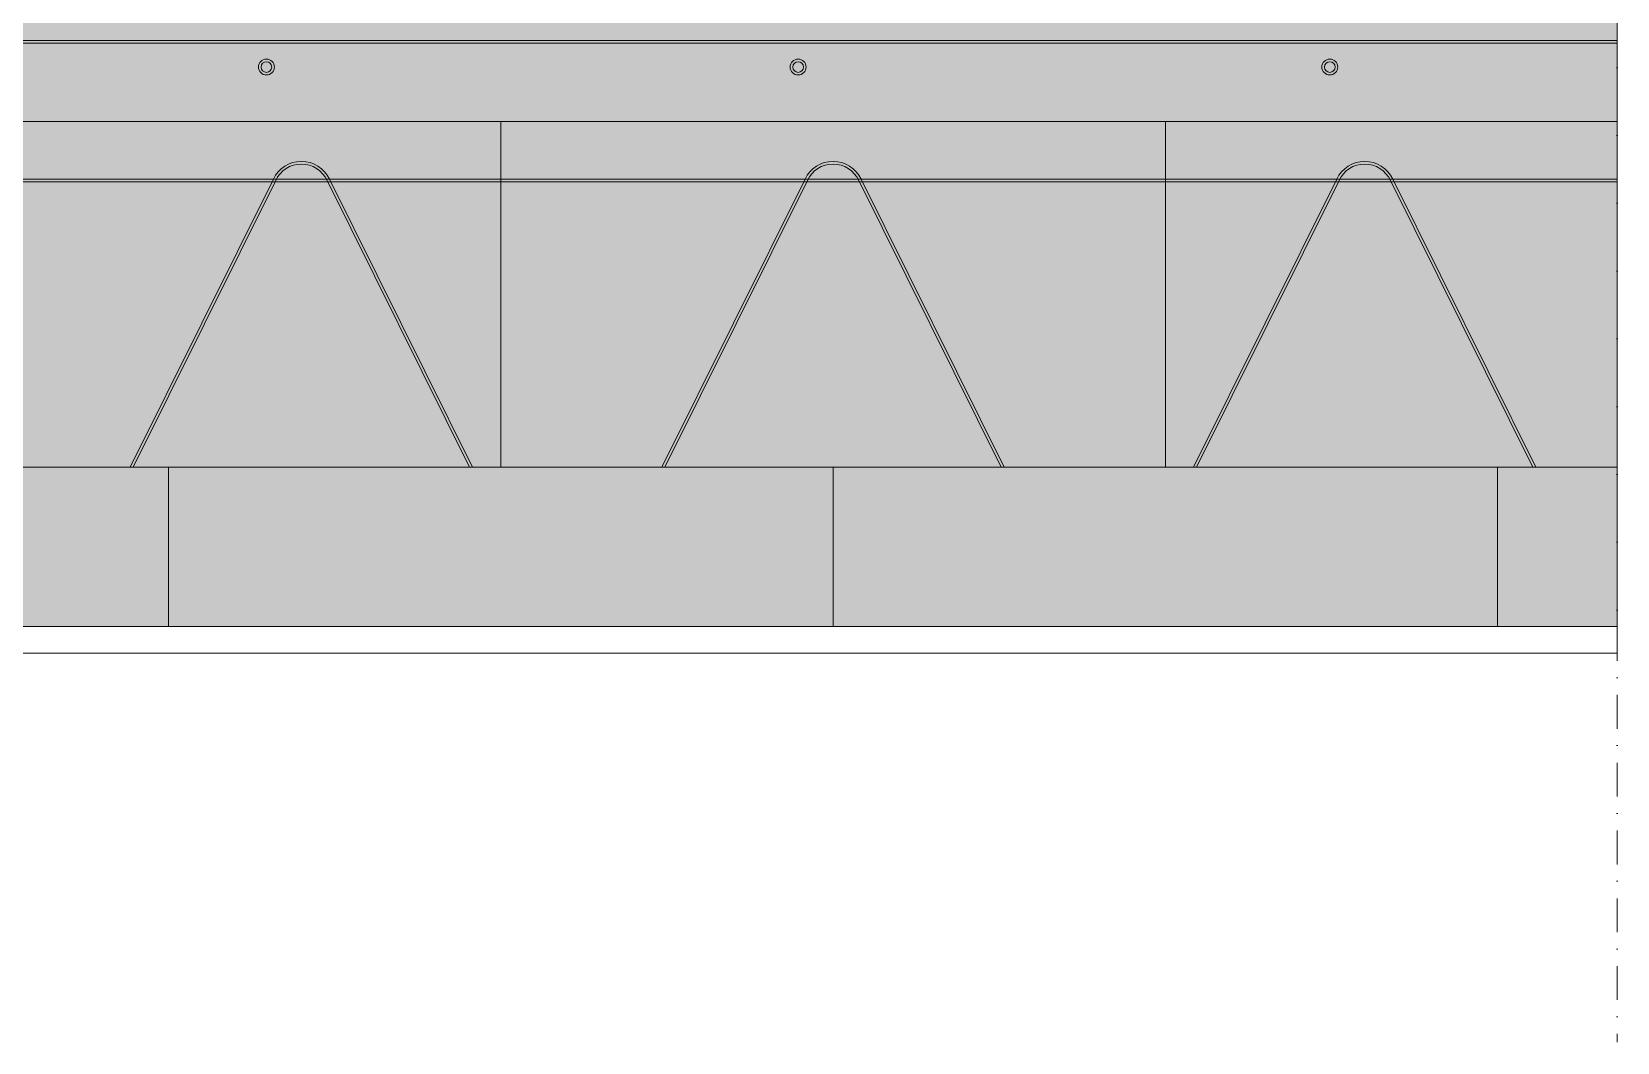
# Model space of a CAD drawing. Header units: millimetres. Extents: x 3821 to 11066, y 2483 to 4339.
# Drawn here: x 9356 to 9952, y 3268 to 3648 of the extents above; entities that cross this region are included whole.
import ezdxf

# ---------------------------------------------------------------- set-up
doc = ezdxf.new("R2010")
doc.units = ezdxf.units.MM
doc.linetypes.add('IMPORT-DASHDOT _2_', pattern=[25.4, 12.7, -6.35, 0, -6.35])
for name, color, linetype, lineweight in [('A-DETL', 90, 'Continuous', 18), ('A-DETL-GENF', 92, 'Continuous', 18), ('A-DETL-THIN', 151, 'Continuous', 18)]:
    doc.layers.add(name, color=color, linetype=linetype, lineweight=lineweight)

msp = doc.modelspace()

# ---------------------------------------------------------------- hatches: boundary and pattern name
at = {"layer": 'A-DETL-GENF'}
for color, points in [(254, [(9142.32, 3403.78), (9157.32, 3423.84), (9157.32, 3483.84), (9282.32, 3483.84), (9282.32, 3613.84), (9952.32, 3613.84), (9952.32, 3673.84), (9042.32, 3673.84), (9042.32, 3423.84), (9142.32, 3423.84), (9142.32, 3411.84)]), (30, [(9407.32, 3483.84), (9532.32, 3483.84), (9532.32, 3613.84), (9282.32, 3613.84), (9282.32, 3483.84), (9284.91, 3483.84)]), (30, [(9782.32, 3483.84), (9782.32, 3613.84), (9532.32, 3613.84), (9532.32, 3483.84), (9657.32, 3483.84)]), (30, [(9782.32, 3483.84), (9952.32, 3483.84), (9952.32, 3613.84), (9782.32, 3613.84)]), (30, [(9407.32, 3423.84), (9407.32, 3483.84), (9157.32, 3483.84), (9157.32, 3423.84), (9284.91, 3423.84)]), (30, [(9407.32, 3423.84), (9657.32, 3423.84), (9657.32, 3483.84), (9407.32, 3483.84)]), (30, [(9907.32, 3423.84), (9907.32, 3483.84), (9657.32, 3483.84), (9657.32, 3423.84), (9789.9, 3423.84)]), (30, [(9907.32, 3423.84), (9952.32, 3423.84), (9952.32, 3483.84), (9907.32, 3483.84)])]:
    msp.add_hatch(color=color, dxfattribs=at).paths.add_polyline_path(points)

# ---------------------------------------------------------------- linework, layer by layer
at = {"layer": 'A-DETL', "linetype": 'IMPORT-DASHDOT _2_'}
msp.add_line((9952.32, 3831.63), (9952.32, 3267.5), dxfattribs=at)
at = {"layer": 'A-DETL'}
for p, q in [((9952.32, 3613.84), (9952.32, 3673.84)), ((9952.32, 3613.84), (9952.32, 3673.84)), ((9114.49, 3644.34), (9952.32, 3644.34)), ((9952.32, 3644.34), (9952.32, 3643.34)), ((9114.49, 3643.34), (9952.32, 3643.34)), ((9952.32, 3613.84), (9282.32, 3613.84)), ((9282.32, 3613.84), (9952.32, 3613.84)), ((9952.32, 3613.84), (9282.32, 3613.84)), ((9282.32, 3613.84), (9952.32, 3613.84)), ((9282.32, 3613.84), (9532.32, 3613.84)), ((9282.32, 3613.84), (9952.32, 3613.84)), ((9532.32, 3613.84), (9532.32, 3483.84)), ((9532.32, 3483.84), (9532.32, 3613.84)), ((9532.32, 3613.84), (9782.32, 3613.84)), ((9782.32, 3613.84), (9782.32, 3483.84)), ((9782.32, 3483.84), (9782.32, 3613.84)), ((9782.32, 3613.84), (9952.32, 3613.84)), ((9952.32, 3423.84), (9952.32, 3613.84)), ((9157.32, 3592.17), (9952.32, 3592.17)), ((9157.32, 3591.17), (9952.32, 3591.17)), ((9392.97, 3483.84), (9446.79, 3592.17)), ((9394.09, 3483.84), (9447.66, 3591.67)), ((9466.98, 3591.67), (9520.56, 3483.84)), ((9467.85, 3592.17), (9521.68, 3483.84)), ((9592.97, 3483.84), (9646.79, 3592.17)), ((9594.09, 3483.84), (9647.66, 3591.67)), ((9666.98, 3591.67), (9720.56, 3483.84)), ((9667.85, 3592.17), (9721.68, 3483.84)), ((9792.97, 3483.84), (9846.79, 3592.17)), ((9794.09, 3483.84), (9847.66, 3591.67)), ((9866.98, 3591.67), (9920.56, 3483.84)), ((9867.85, 3592.17), (9921.68, 3483.84)), ((9157.32, 3483.84), (9952.32, 3483.84)), ((9407.32, 3483.84), (9407.32, 3423.84)), ((9407.32, 3423.84), (9407.32, 3483.84)), ((9657.32, 3483.84), (9657.32, 3423.84)), ((9657.32, 3423.84), (9657.32, 3483.84)), ((9907.32, 3483.84), (9907.32, 3423.84)), ((9907.32, 3423.84), (9907.32, 3483.84)), ((9157.32, 3423.84), (9952.32, 3423.84)), ((9952.32, 3423.84), (9157.32, 3423.84)), ((9952.32, 3423.84), (9282.32, 3423.84)), ((9952.32, 3413.84), (9952.32, 3423.84)), ((9292.32, 3413.84), (9952.32, 3413.84)), ((9952.32, 3413.84), (9292.32, 3413.84))]:
    msp.add_line(p, q, dxfattribs=at)
for centre, radius in [((9444.18, 3634.34), 3), ((9444.18, 3634.34), 2), ((9644.18, 3634.34), 3), ((9644.18, 3634.34), 2), ((9844.18, 3634.34), 3), ((9844.18, 3634.34), 2)]:
    msp.add_circle(centre, radius, dxfattribs=at)
for centre, radius, start, end in [((9457.32, 3587.19), 11.65, 25.29927, 154.70073), ((9457.32, 3587.19), 10.65, 24.90361, 155.09639), ((9657.32, 3587.19), 11.65, 25.29927, 154.70073), ((9657.32, 3587.19), 10.65, 24.90361, 155.09639), ((9857.32, 3587.19), 11.65, 25.29927, 154.70073), ((9857.32, 3587.19), 10.65, 24.90361, 155.09639)]:
    msp.add_arc(centre, radius, start, end, dxfattribs=at)
at = {"layer": 'A-DETL-THIN'}
for p, q in [((9952.32, 3613.84), (9952.32, 3673.84)), ((9532.32, 3613.84), (9282.32, 3613.84)), ((9782.32, 3613.84), (9532.32, 3613.84)), ((9532.32, 3613.84), (9532.32, 3483.84)), ((9952.32, 3613.84), (9782.32, 3613.84)), ((9782.32, 3613.84), (9782.32, 3483.84)), ((9952.32, 3483.84), (9952.32, 3613.84)), ((9407.32, 3483.84), (9157.32, 3483.84)), ((9657.32, 3483.84), (9407.32, 3483.84)), ((9407.32, 3483.84), (9407.32, 3423.84)), ((9907.32, 3483.84), (9657.32, 3483.84)), ((9657.32, 3483.84), (9657.32, 3423.84)), ((9952.32, 3483.84), (9907.32, 3483.84)), ((9907.32, 3483.84), (9907.32, 3423.84)), ((9952.32, 3423.84), (9952.32, 3483.84)), ((9282.32, 3423.84), (9407.32, 3423.84)), ((9407.32, 3423.84), (9657.32, 3423.84)), ((9657.32, 3423.84), (9907.32, 3423.84)), ((9907.32, 3423.84), (9952.32, 3423.84))]:
    msp.add_line(p, q, dxfattribs=at)

doc.saveas('drawing.dxf')
